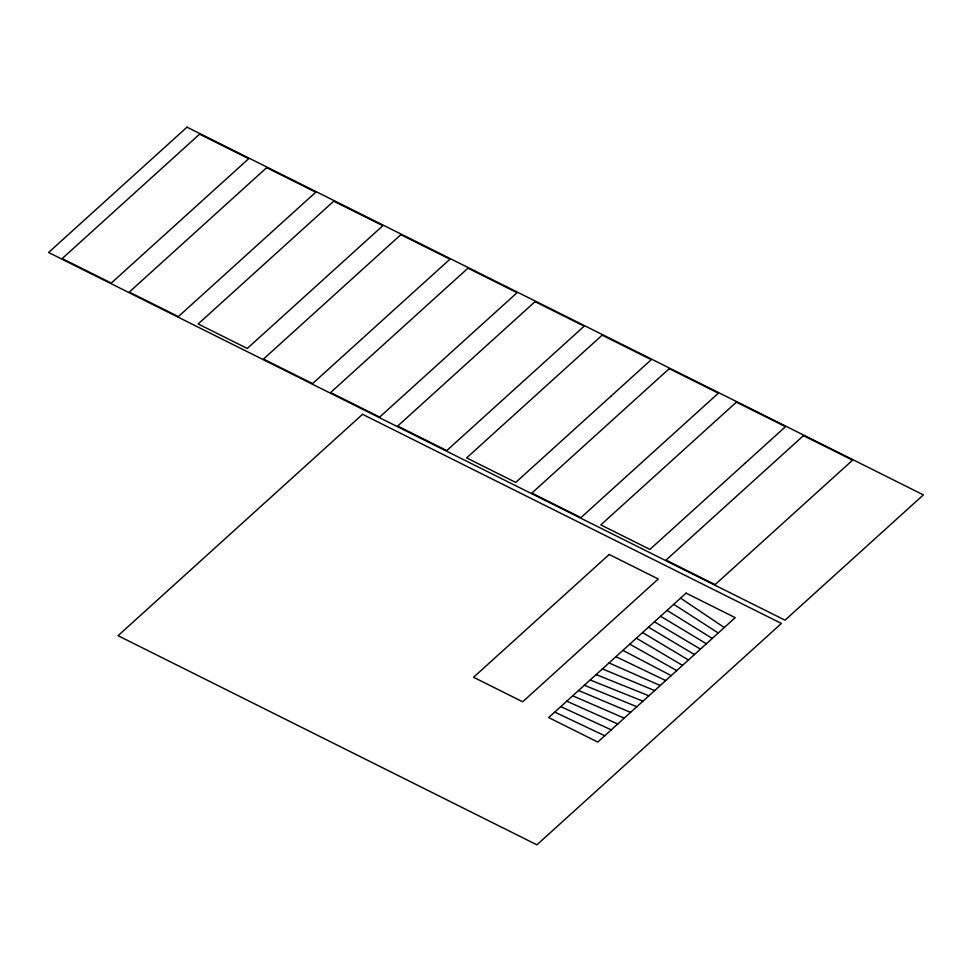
<?xml version="1.0" encoding="UTF-8"?>
<svg xmlns="http://www.w3.org/2000/svg" width="972" height="972" viewBox="0 0 972 972"><rect width="100%" height="100%" fill="white"/><g stroke="black" fill="none" stroke-linecap="round" stroke-linejoin="round"><path stroke-width="1.46" d="M596.152 674.604L648.907 695.794M590.186 679.999L642.954 701.177M584.379 685.26L636.842 706.717M602.421 668.918L654.666 690.582M578.583 690.509L630.573 712.391M572.727 695.806L624.206 718.15M609.031 662.928L660.243 685.527M566.785 701.189L617.767 723.994M560.783 706.62L611.279 729.863M554.745 712.087L604.766 735.768M615.92 656.695L665.723 680.57M622.906 650.377L671.19 675.625M629.783 644.144L676.755 670.583M636.368 638.179L682.502 665.37M654.423 621.837L700.46 649.126M648.506 627.195L694.47 654.545M642.577 632.565L688.443 660M660.583 616.26L706.377 643.768M667.047 610.404L712.282 638.422M673.766 604.329L718.259 633.003M680.594 598.145L724.298 627.535M610.938 396.212L515.719 482.416L466.621 457.909L602.178 335.17L651.276 359.676L610.938 396.212M745.123 463.207L649.904 549.423L600.817 524.904L736.375 402.165L785.473 426.684L745.123 463.207M186.989 127.174L48.6 252.477L785.012 620.172L923.4 494.882L186.989 127.174M199.6 134.148L62.172 258.576L111.27 283.095L248.71 158.679L199.6 134.148M266.68 167.646L129.276 292.074L178.362 316.593L315.791 192.164L266.68 167.646M333.785 201.155L198.167 323.955L247.265 348.462L382.883 225.674L333.785 201.155M400.865 234.653L263.461 359.081L312.559 383.6L449.975 259.172L400.865 234.653M467.982 268.163L330.553 392.579L379.651 417.097L517.092 292.681L467.982 268.163M362.556 414.303L118.049 635.688L536.896 844.826L781.403 623.441L362.556 414.303M535.062 301.648L397.645 426.088L446.743 450.595L584.172 326.179L535.062 301.648M669.246 368.655L531.842 493.083L580.94 517.602L718.357 393.174L669.246 368.655M609.189 554.477L473.558 677.277L522.657 701.784L658.275 578.996L609.189 554.477M803.443 435.663L666.027 560.091L715.125 584.597L852.553 460.181L803.443 435.663M686.098 593.139L548.67 717.567L597.768 742.073L735.209 617.657L686.098 593.139"/></g></svg>
